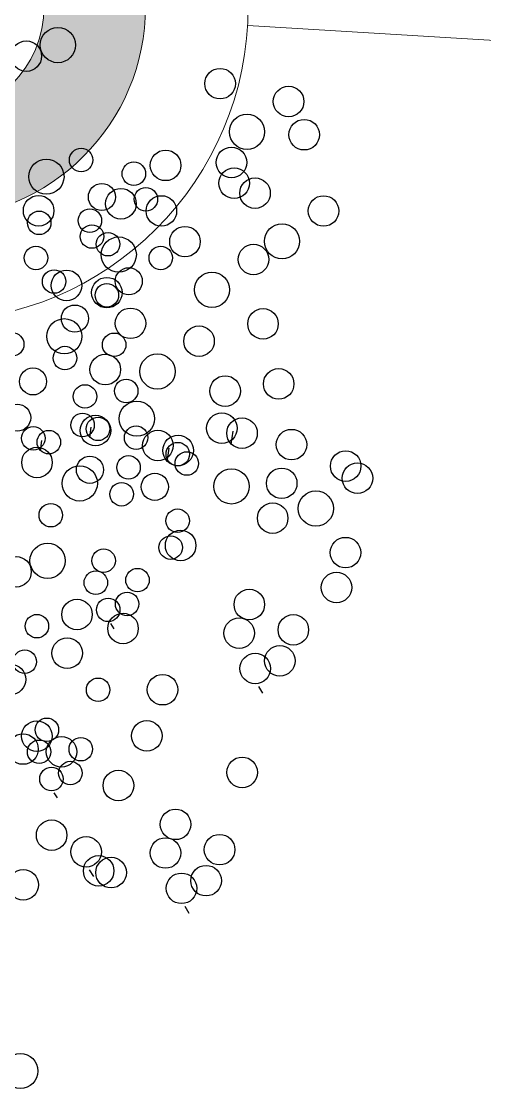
# Model space of a CAD drawing. Header units: millimetres. Extents: x 441156 to 441876, y 4514765 to 4515211.
# Drawn here: x 441585.827 to 441586.294, y 4514837.455 to 4514838.531 of the extents above; entities that cross this region are included whole.
import ezdxf

# ---------------------------------------------------------------- set-up
doc = ezdxf.new("R2010")
doc.units = ezdxf.units.MM
doc.linetypes.add('CONTINUA', pattern=[0])
doc.linetypes.add('HIDDEN', pattern=[0.375, 0.25, -0.125])
doc.layers.add('01_piscinas', color=254, linetype='Continuous')
doc.layers.add('INGIN ELECTRICIDAD ALUMBRADO', color=120, linetype='HIDDEN')

msp = doc.modelspace()

# ---------------------------------------------------------------- hatches: boundary and pattern name
at = {"layer": 'INGIN ELECTRICIDAD ALUMBRADO', "linetype": 'CONTINUA', "lineweight": 13}
h = msp.add_hatch(color=86, dxfattribs=at)
h.dxf.hatch_style = 1
edge = h.paths.add_edge_path()
edge.add_arc((441585.73825679, 4514838.54582988), 0.11124836, 0, 360)
edge = h.paths.add_edge_path()
edge.add_arc((441585.73825679, 4514838.54582988), 0.21369962, 0, 180)
edge.add_arc((441585.73825679, 4514838.54582988), 0.21369962, 180, 360)

# ---------------------------------------------------------------- linework, layer by layer
at = {"layer": '01_piscinas'}
for p, q in [((441585.89673318, 4514838.12159103, 0.00000053), (441585.89522227, 4514838.11114036, 0.00000053)), ((441586.03986935, 4514838.11773902, 0.00000053), (441586.03790517, 4514838.10415315, 0.00000053)), ((441585.84708523, 4514838.10820447, 0.00000053), (441585.84557432, 4514838.0977538, 0.00000053)), ((441585.97532701, 4514838.10033649, 0.00000053), (441585.97336282, 4514838.08675062, 0.00000053)), ((441585.91668962, 4514837.92348679, 0.00000053), (441585.91989465, 4514837.91824104, 0.00000053)), ((441586.06581272, 4514837.8602035, 0.00000053), (441586.06997926, 4514837.85338403, 0.00000053)), ((441585.85945386, 4514837.75297002, 0.00000053), (441585.86265889, 4514837.74772427, 0.00000053)), ((441585.89516341, 4514837.67533694, 0.00000053), (441585.89932995, 4514837.66851747, 0.00000053)), ((441585.99140623, 4514837.63853171, 0.00000053), (441585.99557278, 4514837.63171223, 0.00000053))]:
    msp.add_line(p, q, dxfattribs=at)
for centre, radius in [((441585.86342669, 4514838.50688406, 0.00000053), 0.01775907), ((441585.83158947, 4514838.49579012, 0.00000053), 0.01541533), ((441586.02708674, 4514838.46798932, 0.00000053), 0.01541533), ((441586.09624013, 4514838.45000839, 0.00000053), 0.01541533), ((441586.05430788, 4514838.41943573, 0.00000053), 0.01775907), ((441586.11198961, 4514838.41653505, 0.00000053), 0.01541533), ((441586.03858913, 4514838.38853874, 0.00000053), 0.01541533), ((441585.88690041, 4514838.39101434, 0.00000053), 0.01185795), ((441585.97212845, 4514838.385613, 0.00000053), 0.01541533), ((441585.85188304, 4514838.37420169, 0.00000053), 0.01775907), ((441585.94009532, 4514838.37718286, 0.00000053), 0.01185795), ((441586.04128184, 4514838.36763207, 0.00000053), 0.01541533), ((441586.06238535, 4514838.35759128, 0.00000053), 0.01541533), ((441585.90783974, 4514838.35366543, 0.00000053), 0.01366082), ((441585.92707401, 4514838.34692744, 0.00000053), 0.01541533), ((441585.9522103, 4514838.35143413, 0.00000053), 0.01185795), ((441585.84402783, 4514838.33985654, 0.00000053), 0.01541533), ((441585.96788136, 4514838.33963576, 0.00000053), 0.01541533), ((441586.13153874, 4514838.33961035, 0.00000053), 0.01541533), ((441585.84462479, 4514838.32764794, 0.00000053), 0.01185795), ((441585.8957484, 4514838.32989851, 0.00000053), 0.01185795), ((441585.89781971, 4514838.31381645, 0.00000053), 0.01185795), ((441585.91405318, 4514838.30609277, 0.00000053), 0.01185795), ((441585.99167758, 4514838.3086883, 0.00000053), 0.01541533), ((441586.08960648, 4514838.30903769, 0.00000053), 0.01775907), ((441585.92485539, 4514838.29565258, 0.00000053), 0.01775907), ((441585.8413578, 4514838.29228083, 0.00000053), 0.01185795), ((441585.9672481, 4514838.29226129, 0.00000053), 0.01185795), ((441586.06083097, 4514838.29070736, 0.00000053), 0.01541533), ((441585.85966259, 4514838.26847509, 0.00000053), 0.01185795), ((441585.87211572, 4514838.26455111, 0.00000053), 0.01541533), ((441585.93499252, 4514838.26874386, 0.00000053), 0.01366082), ((441586.01889871, 4514838.26013471, 0.00000053), 0.01775907), ((441585.91292306, 4514838.25725943, 0.00000053), 0.01541533), ((441585.9128575, 4514838.2546436, 0.00000053), 0.01185795), ((441585.88060192, 4514838.23112618, 0.00000053), 0.01366082), ((441585.86989709, 4514838.21327626, 0.00000053), 0.01775907), ((441585.93671928, 4514838.22631197, 0.00000053), 0.01541533), ((441586.07041502, 4514838.22573357, 0.00000053), 0.01541533), ((441586.00587267, 4514838.20833104, 0.00000053), 0.01541533), ((441585.81738698, 4514838.20510869, 0.00000053), 0.01185795), ((441585.92022985, 4514838.20466377, 0.00000053), 0.01185795), ((441585.87058189, 4514838.1912772, 0.00000053), 0.01185795), ((441585.91126116, 4514838.17968006, 0.00000053), 0.01541533), ((441585.96394042, 4514838.17775838, 0.00000053), 0.01775907), ((441585.83832631, 4514838.16775977, 0.00000053), 0.01366082), ((441586.08623143, 4514838.16522698, 0.00000053), 0.01541533), ((441585.93239632, 4514838.15812023, 0.00000053), 0.01185795), ((441586.03216908, 4514838.15802975, 0.00000053), 0.01541533), ((441585.8908099, 4514838.1525839, 0.00000053), 0.01185795), ((441585.94315704, 4514838.13017163, 0.00000053), 0.01775907), ((441585.82233909, 4514838.13115457, 0.00000053), 0.01366082), ((441585.88830589, 4514838.12375803, 0.00000053), 0.01185795), ((441586.02891388, 4514838.12055612, 0.00000053), 0.01541533), ((441585.90135833, 4514838.11819837, 0.00000053), 0.01541533), ((441585.90396829, 4514838.1198902, 0.00000053), 0.01185795), ((441586.04927499, 4514838.11552794, 0.00000053), 0.01541533), ((441585.83865794, 4514838.11037147, 0.00000053), 0.01185795), ((441585.85432034, 4514838.10650363, 0.00000053), 0.01185795), ((441585.9423652, 4514838.11103344, 0.00000053), 0.01185795), ((441585.96437153, 4514838.10315359, 0.00000053), 0.01541533), ((441585.98473265, 4514838.0981254, 0.00000053), 0.01541533), ((441586.09919098, 4514838.10401415, 0.00000053), 0.01541533), ((441585.98440331, 4514838.09441191, 0.00000053), 0.01185795), ((441585.84235161, 4514838.0859861, 0.00000053), 0.01541533), ((441585.89576202, 4514838.07862979, 0.00000053), 0.01366082), ((441585.93475536, 4514838.08102535, 0.00000053), 0.01185795), ((441585.99352153, 4514838.08497853, 0.00000053), 0.01185795), ((441586.15384052, 4514838.08240617, 0.00000053), 0.01541533), ((441585.88553932, 4514838.06490188, 0.00000053), 0.01775907), ((441586.08929818, 4514838.06500363, 0.00000053), 0.01541533), ((441586.16569421, 4514838.07014277, 0.00000053), 0.01541533), ((441585.96126595, 4514838.0614611, 0.00000053), 0.01366082), ((441586.03860684, 4514838.0618894, 0.00000053), 0.01775907), ((441585.92774326, 4514838.05397884, 0.00000053), 0.01185795), ((441586.12376195, 4514838.03957011, 0.00000053), 0.01775907), ((441585.8562969, 4514838.03281734, 0.00000053), 0.01185795), ((441585.98427208, 4514838.02725147, 0.00000053), 0.01185795), ((441586.08018245, 4514838.02984317, 0.00000053), 0.01541533), ((441585.98730219, 4514838.00233322, 0.00000053), 0.01541533), ((441585.97725998, 4514838.00020496, 0.00000053), 0.01185795), ((441586.15366992, 4514837.99509759, 0.00000053), 0.01541533), ((441585.85304881, 4514837.9868744, 0.00000053), 0.01775907), ((441585.90960995, 4514837.98699935, 0.00000053), 0.01185795), ((441585.82121159, 4514837.97578046, 0.00000053), 0.01541533), ((441585.90174426, 4514837.96479492, 0.00000053), 0.01185795), ((441585.94378552, 4514837.96737265, 0.00000053), 0.01185795), ((441586.14455419, 4514837.95993713, 0.00000053), 0.01541533), ((441585.93328411, 4514837.94332806, 0.00000053), 0.01185795), ((441586.05660915, 4514837.94276983, 0.00000053), 0.01541533), ((441585.88274949, 4514837.93270519, 0.00000053), 0.01541533), ((441585.9142118, 4514837.93738884, 0.00000053), 0.01185795), ((441585.84229485, 4514837.92093751, 0.00000053), 0.01185795), ((441585.92916508, 4514837.91858434, 0.00000053), 0.01541533), ((441586.10103738, 4514837.91725512, 0.00000053), 0.01541533), ((441586.04638376, 4514837.91390407, 0.00000053), 0.01541533), ((441585.8728567, 4514837.89369467, 0.00000053), 0.01541533), ((441586.08738556, 4514837.88599716, 0.00000053), 0.01541533), ((441585.83001507, 4514837.88510107, 0.00000053), 0.01185795), ((441586.06259156, 4514837.87827617, 0.00000053), 0.01541533), ((441585.8156412, 4514837.86724808, 0.00000053), 0.01541533), ((441585.90404801, 4514837.85678936, 0.00000053), 0.01185795), ((441585.96909952, 4514837.85688944, 0.00000053), 0.01541533), ((441585.84226903, 4514837.81006517, 0.00000053), 0.01541533), ((441585.85237419, 4514837.81648258, 0.00000053), 0.01185795), ((441585.95313581, 4514837.81030208, 0.00000053), 0.01541533), ((441585.82827102, 4514837.79706202, 0.00000053), 0.01541533), ((441585.8445085, 4514837.79427815, 0.00000053), 0.01185795), ((441585.86710353, 4514837.79421902, 0.00000053), 0.01541533), ((441585.88654976, 4514837.79685588, 0.00000053), 0.01185795), ((441585.87604835, 4514837.77281129, 0.00000053), 0.01185795), ((441586.04937863, 4514837.77349684, 0.00000053), 0.01541533), ((441585.85697604, 4514837.76687208, 0.00000053), 0.01185795), ((441585.92451384, 4514837.76025679, 0.00000053), 0.01541533), ((441585.98220266, 4514837.72109804, 0.00000053), 0.01541533), ((441585.85712991, 4514837.71019726, 0.00000053), 0.01541533), ((441585.89194225, 4514837.69340961, 0.00000053), 0.01541533), ((441585.97197727, 4514837.69223228, 0.00000053), 0.01541533), ((441586.0266309, 4514837.69558333, 0.00000053), 0.01541533), ((441585.90458583, 4514837.67422816, 0.00000053), 0.01541533), ((441585.91711454, 4514837.6724564, 0.00000053), 0.01541533), ((441585.82850794, 4514837.66015197, 0.00000053), 0.01541533), ((441585.98818507, 4514837.65660438, 0.00000053), 0.01541533), ((441586.01297907, 4514837.66432536, 0.00000053), 0.01541533), ((441585.82558705, 4514837.47236598, 0.00000053), 0.01775907)]:
    msp.add_circle(centre, radius, dxfattribs=at)
at = {"layer": 'INGIN ELECTRICIDAD ALUMBRADO', "color": 86, "lineweight": 13, "elevation": 0.00000131}
msp.add_lwpolyline([(441586.05494952, 4514838.52654514), (441588.35445827, 4514838.38651846), (441591.26767292, 4514838.20912068)], dxfattribs=at)
at = {"layer": 'INGIN ELECTRICIDAD ALUMBRADO', "color": 86, "linetype": 'CONTINUA', "lineweight": 13}
for radius in [0.31727935, 0.21369962, 0.11124836]:
    msp.add_circle((441585.73825679, 4514838.54582988, 0.00000131), radius, dxfattribs=at)

doc.saveas('drawing.dxf')
